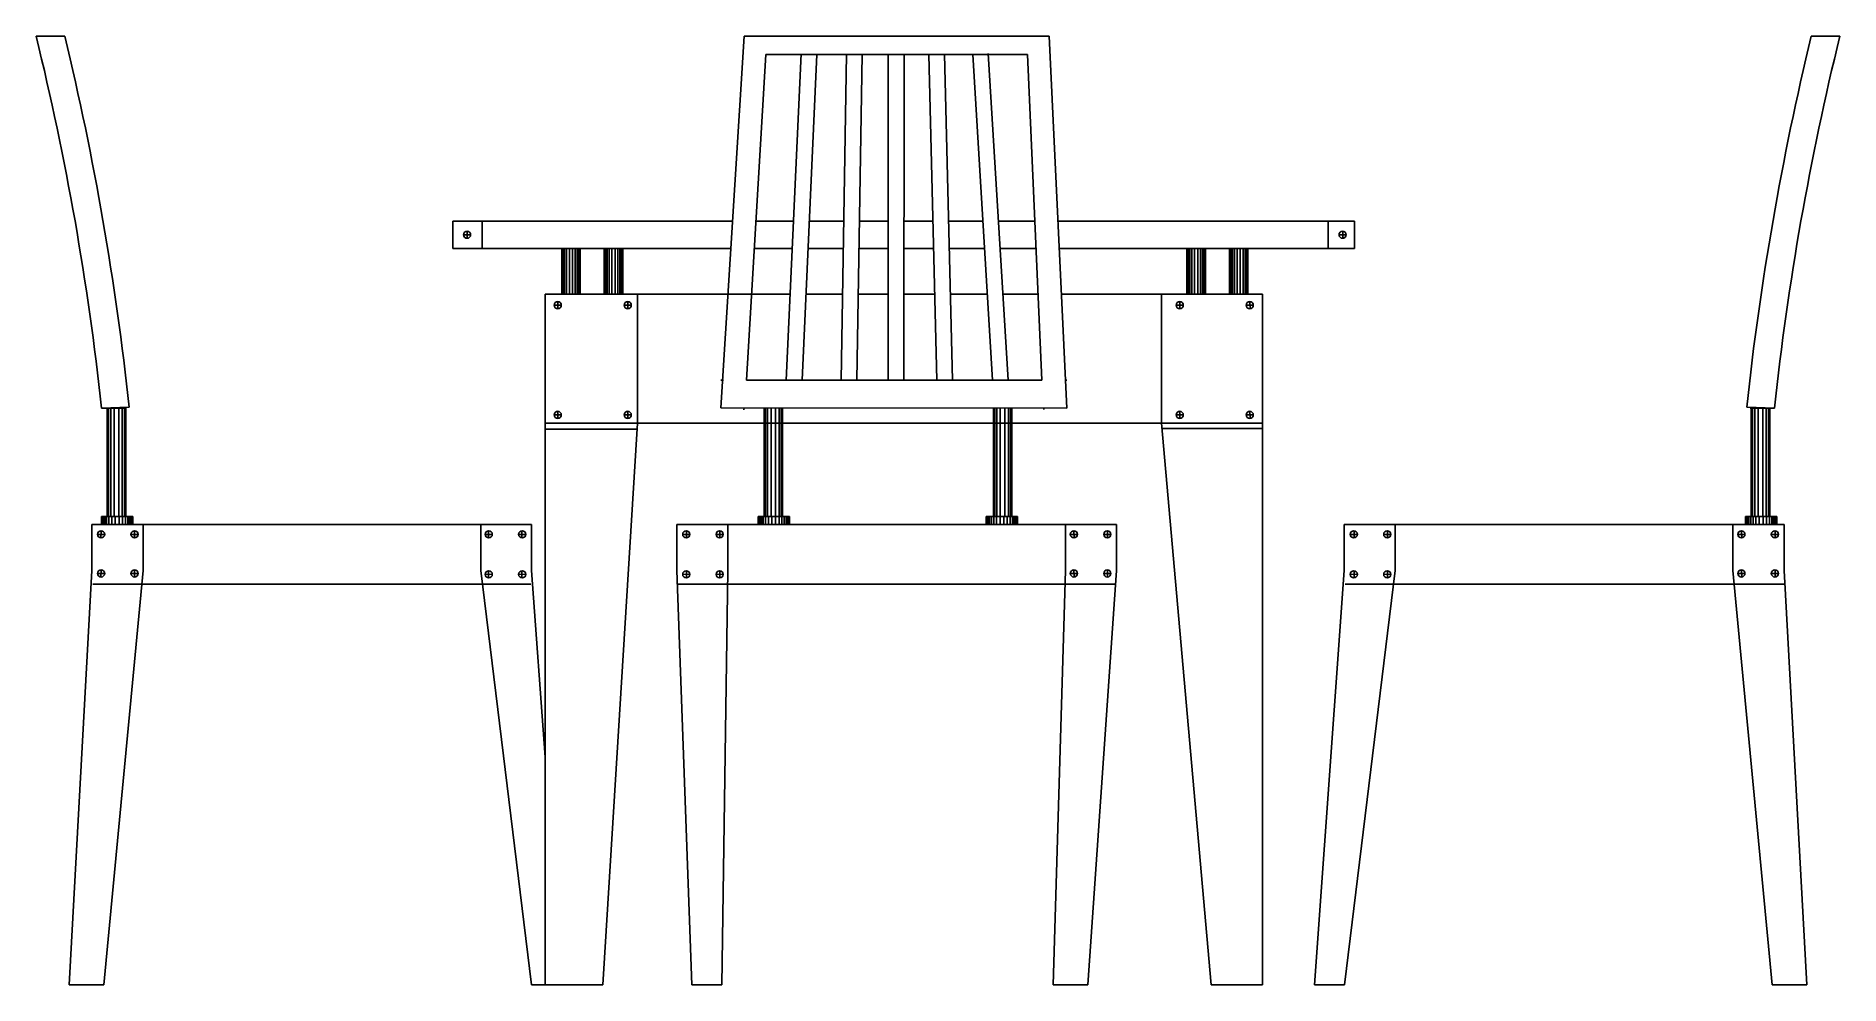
# Model space of a CAD drawing. Header units: centimetres. Extents: x 1981 to 2158, y 3201 to 3294.
import ezdxf

# ---------------------------------------------------------------- set-up
doc = ezdxf.new("R2010")
doc.units = ezdxf.units.CM

msp = doc.modelspace()

# ---------------------------------------------------------------- linework, layer by layer
at = {"color": 0}
for p, q in [((2033.02, 3268.96), (2033.02, 3273.42)), ((2033.06, 3268.96), (2033.06, 3273.42)), ((2033.15, 3268.96), (2033.15, 3273.42)), ((2033.28, 3268.96), (2033.28, 3273.42)), ((2033.48, 3268.96), (2033.48, 3273.42)), ((2033.75, 3268.96), (2033.75, 3273.42)), ((2034.06, 3268.96), (2034.06, 3273.42)), ((2034.33, 3268.96), (2034.33, 3273.42)), ((2034.53, 3268.96), (2034.53, 3273.42)), ((2034.67, 3268.96), (2034.67, 3273.42)), ((2034.75, 3268.96), (2034.75, 3273.42)), ((2034.8, 3268.96), (2034.8, 3273.42)), ((2037.2, 3268.96), (2037.2, 3273.42)), ((2037.24, 3268.96), (2037.24, 3273.42)), ((2037.32, 3268.96), (2037.32, 3273.42)), ((2037.46, 3268.96), (2037.46, 3273.42)), ((2037.66, 3268.96), (2037.66, 3273.42)), ((2037.93, 3268.96), (2037.93, 3273.42)), ((2038.24, 3268.96), (2038.24, 3273.42)), ((2038.51, 3268.96), (2038.51, 3273.42)), ((2038.71, 3268.96), (2038.71, 3273.42)), ((2038.85, 3268.96), (2038.85, 3273.42)), ((2038.93, 3268.96), (2038.93, 3273.42)), ((2038.98, 3268.96), (2038.98, 3273.42)), ((2094.37, 3268.96), (2094.37, 3273.42)), ((2094.41, 3268.96), (2094.41, 3273.42)), ((2094.49, 3268.96), (2094.49, 3273.42)), ((2094.63, 3268.96), (2094.63, 3273.42)), ((2094.83, 3268.96), (2094.83, 3273.42)), ((2095.1, 3268.96), (2095.1, 3273.42)), ((2095.41, 3268.96), (2095.41, 3273.42)), ((2095.68, 3268.96), (2095.68, 3273.42)), ((2095.88, 3268.96), (2095.88, 3273.42)), ((2096.02, 3268.96), (2096.02, 3273.42)), ((2096.1, 3268.96), (2096.1, 3273.42)), ((2096.15, 3268.96), (2096.15, 3273.42)), ((2098.54, 3268.96), (2098.54, 3273.42)), ((2098.59, 3268.96), (2098.59, 3273.42)), ((2098.67, 3268.96), (2098.67, 3273.42)), ((2098.81, 3268.96), (2098.81, 3273.42)), ((2099.01, 3268.96), (2099.01, 3273.42)), ((2099.28, 3268.96), (2099.28, 3273.42)), ((2099.59, 3268.96), (2099.59, 3273.42)), ((2099.86, 3268.96), (2099.86, 3273.42)), ((2100.06, 3268.96), (2100.06, 3273.42)), ((2100.2, 3268.96), (2100.2, 3273.42)), ((2100.28, 3268.96), (2100.28, 3273.42)), ((2100.33, 3268.96), (2100.33, 3273.42)), ((1988.43, 3247.12), (1988.43, 3257.78)), ((1988.53, 3247.12), (1988.53, 3257.78)), ((1988.74, 3247.12), (1988.74, 3257.78)), ((1989.08, 3247.12), (1989.08, 3257.78)), ((1989.53, 3247.12), (1989.53, 3257.78)), ((1989.87, 3247.12), (1989.87, 3257.78)), ((1990.08, 3247.12), (1990.08, 3257.78)), ((1990.18, 3247.12), (1990.18, 3257.78)), ((2052.89, 3247.12), (2052.89, 3257.78)), ((2052.99, 3247.12), (2052.99, 3257.78)), ((2053.2, 3247.12), (2053.2, 3257.78)), ((2053.54, 3247.12), (2053.54, 3257.78)), ((2053.99, 3247.12), (2053.99, 3257.78)), ((2054.33, 3247.12), (2054.33, 3257.78)), ((2054.54, 3247.12), (2054.54, 3257.78)), ((2054.64, 3247.12), (2054.64, 3257.78)), ((2075.39, 3247.12), (2075.39, 3257.78)), ((2075.49, 3247.12), (2075.49, 3257.78)), ((2075.7, 3247.12), (2075.7, 3257.78)), ((2076.04, 3247.12), (2076.04, 3257.78)), ((2076.49, 3247.12), (2076.49, 3257.78)), ((2076.83, 3247.12), (2076.83, 3257.78)), ((2077.04, 3247.12), (2077.04, 3257.78)), ((2077.14, 3247.12), (2077.14, 3257.78)), ((2149.77, 3247.12), (2149.77, 3257.78)), ((2149.87, 3247.12), (2149.87, 3257.78)), ((2150.08, 3247.12), (2150.08, 3257.78)), ((2150.42, 3247.12), (2150.42, 3257.78)), ((2150.86, 3247.12), (2150.86, 3257.78)), ((2151.21, 3247.12), (2151.21, 3257.78)), ((2151.41, 3247.12), (2151.41, 3257.78)), ((2151.52, 3247.12), (2151.52, 3257.78)), ((1987.84, 3246.35), (1987.84, 3247.12)), ((1987.88, 3246.35), (1987.88, 3247.12)), ((1987.94, 3246.35), (1987.94, 3247.12)), ((1988.03, 3246.35), (1988.03, 3247.12)), ((1988.16, 3246.35), (1988.16, 3247.12)), ((1988.34, 3246.35), (1988.34, 3247.12)), ((1988.57, 3246.35), (1988.57, 3247.12)), ((1988.85, 3246.35), (1988.85, 3247.12)), ((1989.19, 3246.35), (1989.19, 3247.12)), ((1989.56, 3246.35), (1989.56, 3247.12)), ((1989.89, 3246.35), (1989.89, 3247.12)), ((1990.18, 3246.35), (1990.18, 3247.12)), ((1990.41, 3246.35), (1990.41, 3247.12)), ((1990.58, 3246.35), (1990.58, 3247.12)), ((1990.72, 3246.35), (1990.72, 3247.12)), ((1990.81, 3246.35), (1990.81, 3247.12)), ((1990.87, 3246.35), (1990.87, 3247.12)), ((1990.9, 3246.35), (1990.9, 3247.12)), ((2052.28, 3246.35), (2052.28, 3247.12)), ((2052.31, 3246.35), (2052.31, 3247.12)), ((2052.37, 3246.35), (2052.37, 3247.12)), ((2052.46, 3246.35), (2052.46, 3247.12)), ((2052.59, 3246.35), (2052.59, 3247.12)), ((2052.77, 3246.35), (2052.77, 3247.12)), ((2053, 3246.35), (2053, 3247.12)), ((2053.29, 3246.35), (2053.29, 3247.12)), ((2053.62, 3246.35), (2053.62, 3247.12)), ((2053.99, 3246.35), (2053.99, 3247.12)), ((2054.33, 3246.35), (2054.33, 3247.12)), ((2054.61, 3246.35), (2054.61, 3247.12)), ((2054.84, 3246.35), (2054.84, 3247.12)), ((2055.02, 3246.35), (2055.02, 3247.12)), ((2055.15, 3246.35), (2055.15, 3247.12)), ((2055.24, 3246.35), (2055.24, 3247.12)), ((2055.3, 3246.35), (2055.3, 3247.12)), ((2055.34, 3246.35), (2055.34, 3247.12)), ((2074.66, 3246.35), (2074.66, 3247.12)), ((2074.7, 3246.35), (2074.7, 3247.12)), ((2074.76, 3246.35), (2074.76, 3247.12)), ((2074.85, 3246.35), (2074.85, 3247.12)), ((2074.98, 3246.35), (2074.98, 3247.12)), ((2075.16, 3246.35), (2075.16, 3247.12)), ((2075.39, 3246.35), (2075.39, 3247.12)), ((2075.67, 3246.35), (2075.67, 3247.12)), ((2076.01, 3246.35), (2076.01, 3247.12)), ((2076.38, 3246.35), (2076.38, 3247.12)), ((2076.71, 3246.35), (2076.71, 3247.12)), ((2077, 3246.35), (2077, 3247.12)), ((2077.23, 3246.35), (2077.23, 3247.12)), ((2077.41, 3246.35), (2077.41, 3247.12)), ((2077.54, 3246.35), (2077.54, 3247.12)), ((2077.63, 3246.35), (2077.63, 3247.12)), ((2077.69, 3246.35), (2077.69, 3247.12)), ((2077.72, 3246.35), (2077.72, 3247.12)), ((2149.18, 3246.35), (2149.18, 3247.12)), ((2149.21, 3246.35), (2149.21, 3247.12)), ((2149.27, 3246.35), (2149.27, 3247.12)), ((2149.37, 3246.35), (2149.37, 3247.12)), ((2149.5, 3246.35), (2149.5, 3247.12)), ((2149.68, 3246.35), (2149.68, 3247.12)), ((2149.91, 3246.35), (2149.91, 3247.12)), ((2150.19, 3246.35), (2150.19, 3247.12)), ((2150.52, 3246.35), (2150.52, 3247.12)), ((2150.9, 3246.35), (2150.9, 3247.12)), ((2151.23, 3246.35), (2151.23, 3247.12)), ((2151.51, 3246.35), (2151.51, 3247.12)), ((2151.74, 3246.35), (2151.74, 3247.12)), ((2151.92, 3246.35), (2151.92, 3247.12)), ((2152.05, 3246.35), (2152.05, 3247.12)), ((2152.15, 3246.35), (2152.15, 3247.12)), ((2152.21, 3246.35), (2152.21, 3247.12)), ((2152.24, 3246.35), (2152.24, 3247.12))]:
    msp.add_line(p, q, dxfattribs=at)
for points in [[(1987.84, 3257.77, 0.033214), (1981.42, 3294.29, 0.033214)], [(1990.56, 3257.86, 0.032162), (1984.23, 3294.29, 0.032162)], [(2149.29, 3257.86, -0.032162), (2155.62, 3294.29)], [(2152.01, 3257.77, -0.033214), (2158.43, 3294.29)]]:
    msp.add_lwpolyline(points, format="xyb", dxfattribs=at)
for points in [[(1984.23, 3294.29), (1981.42, 3294.29)], [(2048.62, 3257.79), (2050.92, 3294.29)], [(2050.92, 3294.29), (2080.84, 3294.29)], [(2056.49, 3292.55), (2055.04, 3260.5)], [(2074.86, 3292.57), (2076.81, 3260.49)], [(2082.58, 3257.77), (2080.84, 3294.29)], [(2155.62, 3294.29), (2158.43, 3294.29)], [(2051.13, 3260.5), (2053.03, 3292.48)], [(2053.03, 3292.48), (2078.71, 3292.48)], [(2058.03, 3292.48), (2056.58, 3260.5)], [(2060.94, 3292.5), (2060.43, 3260.52)], [(2062.48, 3292.48), (2061.97, 3260.5)], [(2065.05, 3292.48), (2065.04, 3260.49)], [(2066.59, 3292.48), (2066.58, 3260.49)], [(2069.02, 3292.48), (2069.82, 3260.49)], [(2070.56, 3292.52), (2071.36, 3260.49)], [(2073.33, 3292.48), (2075.27, 3260.49)], [(2080.12, 3260.49), (2078.71, 3292.48)], [(2022.33, 3276.13), (2049.78, 3276.13)], [(2022.33, 3276.13), (2022.33, 3273.42)], [(2023.72, 3275.13), (2023.73, 3274.43)], [(2025.2, 3276.13), (2025.2, 3273.42)], [(2052.06, 3276.13), (2055.75, 3276.13)], [(2057.29, 3276.13), (2060.68, 3276.13)], [(2062.22, 3276.13), (2065.05, 3276.13)], [(2066.58, 3276.13), (2069.43, 3276.13)], [(2070.97, 3276.13), (2074.32, 3276.13)], [(2075.86, 3276.13), (2079.43, 3276.13)], [(2081.71, 3276.13), (2110.81, 3276.13)], [(2108.2, 3276.13), (2108.2, 3273.42)], [(2109.65, 3275.13), (2109.66, 3274.43)], [(2110.81, 3276.13), (2110.81, 3273.42)], [(2022.33, 3273.42), (2049.6, 3273.42)], [(2023.36, 3274.78), (2024.06, 3274.78)], [(2033, 3273.42), (2033, 3268.96)], [(2034.81, 3273.42), (2034.81, 3268.96)], [(2037.18, 3273.42), (2037.18, 3268.96)], [(2038.99, 3273.42), (2038.99, 3268.96)], [(2051.9, 3273.42), (2055.63, 3273.42)], [(2057.17, 3273.42), (2060.64, 3273.42)], [(2062.18, 3273.42), (2065.05, 3273.42)], [(2066.58, 3273.42), (2069.5, 3273.42)], [(2071.03, 3273.42), (2074.49, 3273.42)], [(2076.03, 3273.42), (2079.55, 3273.42)], [(2081.83, 3273.42), (2110.81, 3273.42)], [(2094.35, 3273.42), (2094.35, 3268.96)], [(2096.16, 3273.42), (2096.16, 3268.96)], [(2098.53, 3273.42), (2098.53, 3268.96)], [(2100.34, 3273.42), (2100.34, 3268.96)], [(2109.28, 3274.78), (2109.98, 3274.78)], [(2031.37, 3268.96), (2031.37, 3201.13)], [(2031.37, 3268.96), (2055.42, 3268.96)], [(2032.26, 3267.88), (2032.95, 3267.87)], [(2032.62, 3268.22), (2032.63, 3267.53)], [(2039.13, 3267.88), (2039.83, 3267.87)], [(2039.49, 3268.22), (2039.5, 3267.53)], [(2040.42, 3256.3), (2040.42, 3268.96)], [(2056.96, 3268.96), (2060.57, 3268.96)], [(2062.11, 3268.96), (2065.04, 3268.96)], [(2066.58, 3268.96), (2069.61, 3268.96)], [(2071.15, 3268.96), (2074.76, 3268.96)], [(2076.3, 3268.96), (2079.74, 3268.96)], [(2082.04, 3268.96), (2101.76, 3268.96)], [(2091.87, 3256.3), (2091.87, 3268.96)], [(2093.3, 3267.88), (2094, 3267.87)], [(2093.66, 3268.22), (2093.67, 3267.53)], [(2100.17, 3267.88), (2100.87, 3267.87)], [(2100.54, 3268.22), (2100.55, 3267.53)], [(2101.76, 3268.96), (2101.76, 3201.13)], [(2048.62, 3260.5), (2048.86, 3260.5)], [(2051.13, 3260.5), (2080.12, 3260.49)], [(2082.38, 3260.49), (2082.58, 3260.49)], [(1990.56, 3257.86), (1987.84, 3257.77)], [(1990.21, 3257.77), (1987.84, 3257.77)], [(1988.4, 3257.78), (1988.4, 3247.12)], [(1988.4, 3257.78), (1988.4, 3247.12)], [(1990.21, 3257.78), (1990.21, 3247.12)], [(1990.21, 3257.78), (1990.21, 3247.12)], [(2032.62, 3257.45), (2032.63, 3256.75)], [(2039.49, 3257.45), (2039.5, 3256.75)], [(2048.62, 3257.79), (2082.58, 3257.77)], [(2050.87, 3257.58), (2050.89, 3257.78)], [(2052.86, 3257.78), (2052.86, 3247.12)], [(2054.67, 3257.78), (2054.67, 3247.12)], [(2075.36, 3257.78), (2075.36, 3247.12)], [(2075.36, 3257.78), (2075.36, 3247.12)], [(2077.17, 3257.78), (2077.17, 3247.12)], [(2077.17, 3257.78), (2077.17, 3247.12)], [(2080.32, 3257.61), (2080.31, 3257.77)], [(2093.66, 3257.45), (2093.67, 3256.75)], [(2100.54, 3257.45), (2100.55, 3256.75)], [(2149.29, 3257.86), (2152.01, 3257.77)], [(2149.64, 3257.77), (2152.01, 3257.77)], [(2149.74, 3257.78), (2149.74, 3247.12)], [(2149.74, 3257.78), (2149.74, 3247.12)], [(2151.55, 3257.78), (2151.55, 3247.12)], [(2151.55, 3257.78), (2151.55, 3247.12)], [(2031.37, 3256.3), (2040.42, 3256.3)], [(2031.37, 3255.69), (2040.42, 3255.69)], [(2032.26, 3257.1), (2032.95, 3257.1)], [(2040.42, 3256.3), (2037.03, 3201.13)], [(2039.13, 3257.1), (2039.83, 3257.1)], [(2040.42, 3256.3), (2091.87, 3256.3)], [(2091.87, 3256.3), (2096.72, 3201.13)], [(2091.87, 3256.3), (2101.76, 3256.3)], [(2091.87, 3255.75), (2101.76, 3255.75)], [(2093.3, 3257.1), (2094, 3257.1)], [(2100.17, 3257.1), (2100.87, 3257.1)], [(1987.83, 3247.12), (1987.83, 3246.35)], [(1990.91, 3247.12), (1987.83, 3247.12)], [(1990.91, 3247.12), (1990.91, 3246.35)], [(2052.27, 3247.12), (2052.27, 3246.35)], [(2052.27, 3247.12), (2055.35, 3247.12)], [(2055.35, 3247.12), (2055.35, 3246.35)], [(2074.65, 3247.12), (2074.65, 3246.35)], [(2074.65, 3247.12), (2077.73, 3247.12)], [(2077.73, 3247.12), (2077.73, 3246.35)], [(2149.17, 3247.12), (2149.17, 3246.35)], [(2152.25, 3247.12), (2149.17, 3247.12)], [(2152.25, 3247.12), (2152.25, 3246.35)], [(2030.05, 3246.35), (1986.9, 3246.35)], [(1986.9, 3241.83), (1986.9, 3246.35)], [(1988.15, 3245.37), (1987.45, 3245.36)], [(1987.79, 3245.71), (1987.78, 3245.02)], [(1991.43, 3245.37), (1990.73, 3245.36)], [(1991.06, 3245.71), (1991.06, 3245.02)], [(1991.91, 3241.83), (1991.91, 3246.35)], [(2025.05, 3241.83), (2025.05, 3246.35)], [(2026.19, 3245.37), (2025.49, 3245.36)], [(2025.82, 3245.71), (2025.82, 3245.02)], [(2029.47, 3245.37), (2028.77, 3245.36)], [(2029.1, 3245.71), (2029.09, 3245.02)], [(2030.05, 3241.83), (2030.05, 3246.35)], [(2044.28, 3241.83), (2044.28, 3246.35)], [(2044.28, 3246.35), (2087.43, 3246.35)], [(2044.87, 3245.37), (2045.57, 3245.36)], [(2045.23, 3245.71), (2045.24, 3245.02)], [(2048.15, 3245.37), (2048.85, 3245.36)], [(2048.51, 3245.71), (2048.52, 3245.02)], [(2049.29, 3241.83), (2049.29, 3246.35)], [(2082.43, 3241.83), (2082.43, 3246.35)], [(2082.91, 3245.37), (2083.61, 3245.36)], [(2083.27, 3245.71), (2083.28, 3245.02)], [(2086.19, 3245.37), (2086.89, 3245.36)], [(2086.55, 3245.71), (2086.56, 3245.02)], [(2087.43, 3241.83), (2087.43, 3246.35)], [(2109.8, 3246.35), (2152.95, 3246.35)], [(2109.8, 3241.83), (2109.8, 3246.35)], [(2110.39, 3245.37), (2111.08, 3245.36)], [(2110.75, 3245.71), (2110.76, 3245.02)], [(2113.66, 3245.37), (2114.36, 3245.36)], [(2114.03, 3245.71), (2114.04, 3245.02)], [(2114.8, 3241.83), (2114.8, 3246.35)], [(2147.94, 3241.83), (2147.94, 3246.35)], [(2148.42, 3245.37), (2149.12, 3245.36)], [(2148.79, 3245.71), (2148.8, 3245.02)], [(2151.7, 3245.37), (2152.4, 3245.36)], [(2152.07, 3245.71), (2152.07, 3245.02)], [(2152.95, 3241.83), (2152.95, 3246.35)], [(1986.9, 3241.83), (1984.66, 3201.13)], [(1988.15, 3241.53), (1987.45, 3241.53)], [(1987.79, 3241.88), (1987.78, 3241.18)], [(1991.91, 3241.83), (1988.08, 3201.13)], [(1991.43, 3241.53), (1990.73, 3241.53)], [(1991.06, 3241.88), (1991.06, 3241.18)], [(2025.05, 3241.83), (2030.04, 3201.13)], [(2026.19, 3241.45), (2025.49, 3241.44)], [(2025.82, 3241.79), (2025.82, 3241.09)], [(2029.47, 3241.45), (2028.77, 3241.44)], [(2029.1, 3241.79), (2029.09, 3241.09)], [(2030.05, 3241.83), (2031.37, 3223.5)], [(2044.28, 3241.83), (2045.78, 3201.13)], [(2044.87, 3241.45), (2045.57, 3241.44)], [(2045.23, 3241.79), (2045.24, 3241.09)], [(2048.15, 3241.45), (2048.85, 3241.44)], [(2048.51, 3241.79), (2048.52, 3241.09)], [(2049.29, 3241.83), (2048.72, 3201.13)], [(2082.43, 3241.83), (2081.23, 3201.13)], [(2082.91, 3241.53), (2083.61, 3241.53)], [(2083.27, 3241.88), (2083.28, 3241.18)], [(2087.43, 3241.83), (2084.64, 3201.13)], [(2086.19, 3241.53), (2086.89, 3241.53)], [(2086.55, 3241.88), (2086.56, 3241.18)], [(2109.8, 3241.83), (2106.87, 3201.13)], [(2114.8, 3241.83), (2109.81, 3201.13)], [(2110.39, 3241.45), (2111.08, 3241.44)], [(2110.75, 3241.79), (2110.76, 3241.09)], [(2113.66, 3241.45), (2114.36, 3241.44)], [(2114.03, 3241.79), (2114.04, 3241.09)], [(2147.94, 3241.83), (2151.77, 3201.13)], [(2148.42, 3241.53), (2149.12, 3241.53)], [(2148.79, 3241.88), (2148.8, 3241.18)], [(2151.7, 3241.53), (2152.4, 3241.53)], [(2152.07, 3241.88), (2152.07, 3241.18)], [(2152.95, 3241.83), (2155.19, 3201.13)], [(2029.98, 3240.47), (1986.99, 3240.47)], [(2044.36, 3240.47), (2087.35, 3240.47)], [(2109.87, 3240.47), (2153.02, 3240.47)], [(1988.08, 3201.13), (1984.66, 3201.13)], [(2032.98, 3201.13), (2030.04, 3201.13)], [(2031.37, 3201.13), (2037.03, 3201.13)], [(2045.78, 3201.13), (2048.72, 3201.13)], [(2081.23, 3201.13), (2084.64, 3201.13)], [(2096.72, 3201.13), (2101.76, 3201.13)], [(2106.87, 3201.13), (2109.81, 3201.13)], [(2151.77, 3201.13), (2155.19, 3201.13)]]:
    msp.add_lwpolyline(points, dxfattribs=at)
for centre in [(2023.71, 3274.78), (2109.63, 3274.78), (2032.61, 3267.87), (2039.48, 3267.87), (2093.65, 3267.87), (2100.52, 3267.87), (2032.61, 3257.1), (2039.48, 3257.1), (2093.65, 3257.1), (2100.52, 3257.1), (1987.8, 3245.37), (1991.08, 3245.37), (2025.84, 3245.37), (2029.12, 3245.37), (2045.22, 3245.37), (2048.5, 3245.37), (2083.26, 3245.37), (2086.54, 3245.37), (2110.73, 3245.37), (2114.01, 3245.37), (2148.77, 3245.37), (2152.05, 3245.37), (1987.8, 3241.53), (1991.08, 3241.53), (2025.84, 3241.44), (2029.12, 3241.44), (2045.22, 3241.44), (2048.5, 3241.44), (2083.26, 3241.53), (2086.54, 3241.53), (2110.73, 3241.44), (2114.01, 3241.44), (2148.77, 3241.53), (2152.05, 3241.53)]:
    msp.add_circle(centre, 0.349, dxfattribs=at)

doc.saveas('drawing.dxf')
